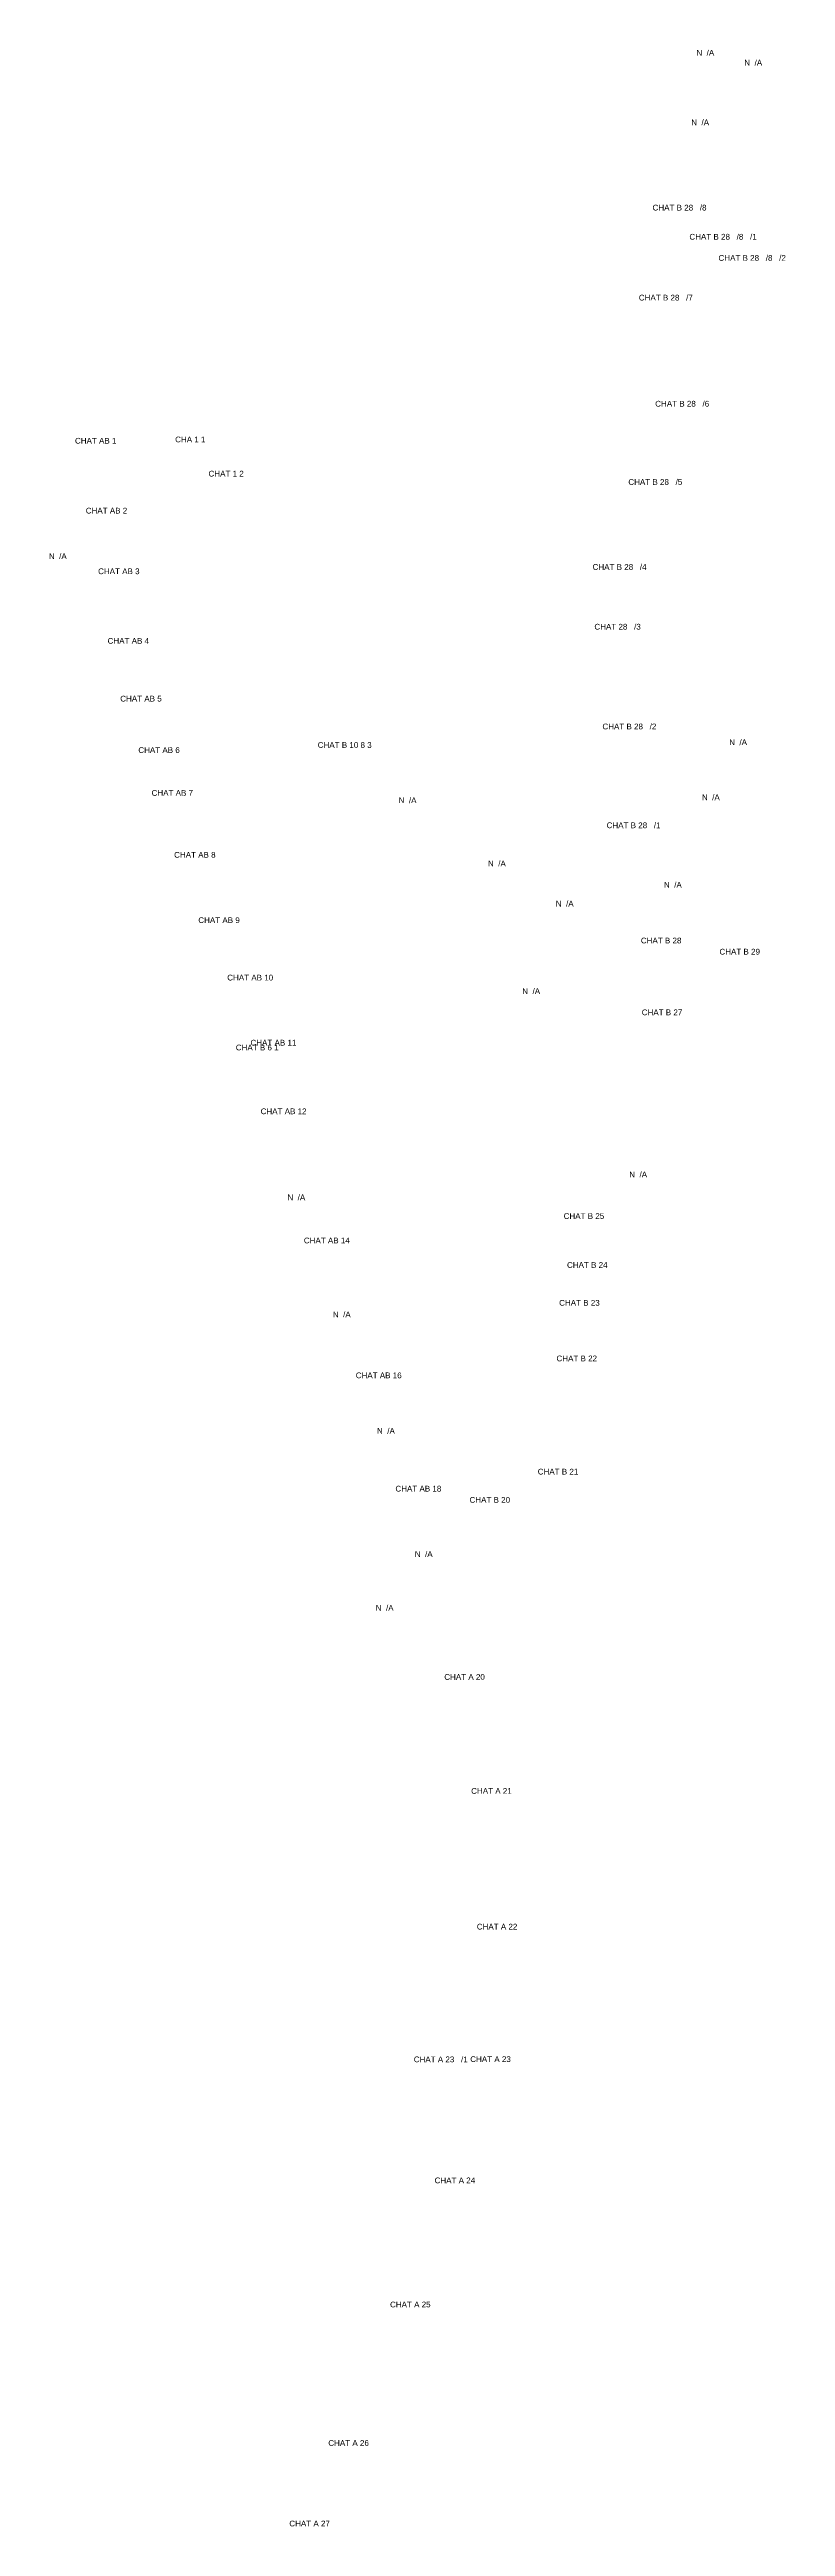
# Model space of a CAD drawing. Header units: inches. Extents: x -2907330 to 774627, y -12404360 to 10502691.
# Drawn here: x -2906537 to -2906281, y -12401709 to -12400846 of the extents above; entities that cross this region are included whole.
import ezdxf

# ---------------------------------------------------------------- set-up
doc = ezdxf.new("R2010")
doc.units = ezdxf.units.IN
doc.header["$MEASUREMENT"] = 0
doc.layers.add('LIGHTNING ARRESTOR', color=2, linetype='Continuous', lineweight=0)
doc.styles.add('style1', font='arial.ttf', dxfattribs={"height": 2})

msp = doc.modelspace()

# ---------------------------------------------------------------- texts
at = {"layer": 'LIGHTNING ARRESTOR', "style": 'style1'}
for s, p in [('N  /A', (-2906311.58, -12400848.32)), ('N  /A', (-2906294.89, -12400851.8)), ('N  /A', (-2906313.38, -12400872.57)), ('CHAT B 28   /8', (-2906326.84, -12400902.28)), ('CHAT B 28   /8   /1', (-2906314.02, -12400912.42)), ('CHAT B 28   /8   /2', (-2906303.88, -12400919.8)), ('CHAT B 28   /7', (-2906331.62, -12400933.62)), ('CHAT B 28   /6', (-2906325.92, -12400970.57)), ('CHAT AB 1', (-2906527.97, -12400983.47)), ('CHA 1 1', (-2906493.07, -12400983.01)), ('CHAT 1 2', (-2906481.46, -12400994.93)), ('CHAT B 28   /5', (-2906335.28, -12400997.83)), ('CHAT AB 2', (-2906524.21, -12401007.81)), ('N  /A', (-2906537.05, -12401023.68)), ('CHAT AB 3', (-2906519.91, -12401028.93)), ('CHAT B 28   /4', (-2906347.73, -12401027.43)), ('CHAT 28   /3', (-2906347.1, -12401048.24)), ('CHAT AB 4', (-2906516.6, -12401053.16)), ('CHAT AB 5', (-2906512.2, -12401073.29)), ('CHAT B 28   /2', (-2906344.31, -12401082.98)), ('CHAT AB 6', (-2906505.91, -12401091.2)), ('CHAT B 10 8 3', (-2906443.44, -12401089.43)), ('N  /A', (-2906300.16, -12401088.47)), ('CHAT AB 7', (-2906501.29, -12401106.13)), ('N  /A', (-2906415.25, -12401108.69)), ('N  /A', (-2906309.65, -12401107.65)), ('CHAT B 28   /1', (-2906342.85, -12401117.4)), ('CHAT AB 8', (-2906493.44, -12401127.68)), ('N  /A', (-2906384.15, -12401130.72)), ('N  /A', (-2906360.54, -12401144.69)), ('N  /A', (-2906322.88, -12401138.14)), ('CHAT AB 9', (-2906485.02, -12401150.45)), ('CHAT B 28', (-2906330.92, -12401157.54)), ('CHAT B 29', (-2906303.56, -12401161.42)), ('CHAT AB 10', (-2906474.94, -12401170.45)), ('N  /A', (-2906372.21, -12401175.17)), ('CHAT B 27', (-2906330.61, -12401182.55)), ('CHAT B 6 1', (-2906471.96, -12401194.79)), ('CHAT AB 11', (-2906466.86, -12401193.11)), ('CHAT AB 12', (-2906463.32, -12401217.01)), ('N  /A', (-2906334.96, -12401239.02)), ('N  /A', (-2906453.99, -12401246.97)), ('CHAT B 25', (-2906357.81, -12401253.49)), ('CHAT AB 14', (-2906448.27, -12401262)), ('CHAT B 24', (-2906356.64, -12401270.53)), ('CHAT B 23', (-2906359.37, -12401283.71)), ('N  /A', (-2906438.17, -12401287.76)), ('CHAT AB 16', (-2906430.2, -12401308.98)), ('CHAT B 22', (-2906360.3, -12401303.08)), ('N  /A', (-2906422.79, -12401328.32)), ('CHAT B 21', (-2906366.83, -12401342.51)), ('CHAT AB 18', (-2906416.39, -12401348.44)), ('CHAT B 20', (-2906390.58, -12401352.34)), ('N  /A', (-2906409.63, -12401371.22)), ('N  /A', (-2906423.24, -12401389.98)), ('CHAT A 20', (-2906399.37, -12401414.02)), ('CHAT A 21', (-2906390, -12401453.72)), ('CHAT A 22', (-2906388.05, -12401500.98)), ('CHAT A 23   /1', (-2906410, -12401547.21)), ('CHAT A 23', (-2906390.33, -12401547.14)), ('CHAT A 24', (-2906402.74, -12401589.36)), ('CHAT A 25', (-2906418.26, -12401632.58)), ('CHAT A 26', (-2906439.76, -12401680.81)), ('CHAT A 27', (-2906453.33, -12401708.86))]:
    msp.add_text(s, height=2, dxfattribs=at).set_placement(p)

doc.saveas('drawing.dxf')
